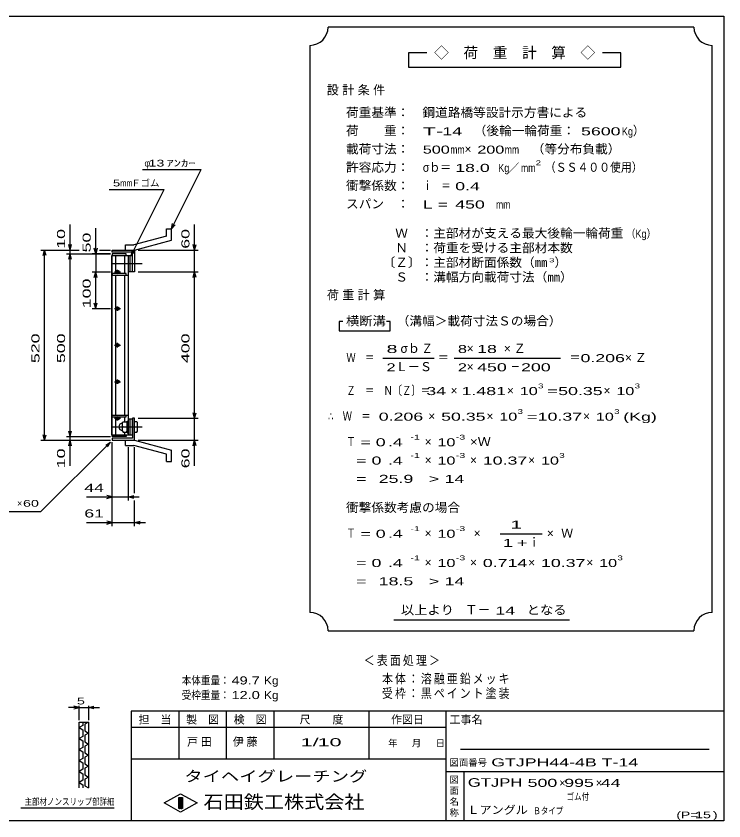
# Model space of a CAD drawing. Units: millimetres, scale not verified. Extents: x -1820 to 1736, y -1282 to 1048.
# Drawn here: x -199 to 1736, y -1152 to 1048 of the extents above; entities that cross this region are included whole.
import ezdxf
from ezdxf.enums import TextEntityAlignment as Align

# ---------------------------------------------------------------- set-up
doc = ezdxf.new("R2010")
doc.units = ezdxf.units.MM
doc.header["$LTSCALE"] = 10
doc.linetypes.add('CHAIN', pattern=[18.5, 12, -1.5, 3.5, -1.5])
for name, color, linetype, lineweight in [('0_2', 150, 'Continuous', 25), ('16', 3, 'Continuous', 25), ('19', 6, 'Continuous', 25), ('22', 4, 'Continuous', 25), ('24', 2, 'Continuous', 25), ('32', 4, 'Continuous', 25)]:
    doc.layers.add(name, color=color, linetype=linetype, lineweight=lineweight)
doc.styles.add('ベクトル', font='')
doc.styles.get('ベクトル').set_extended_font_data('ベクトル')

msp = doc.modelspace()

# ---------------------------------------------------------------- linework, layer by layer
at = {"layer": '0_2'}
for p, q in [((-1724, 1048.5), (1736, 1048.5)), ((1736, 1048.5), (1736, -1151.5)), ((1736, -851.5), (116, -851.5)), ((116, -851.5), (116, -1151.5)), ((246, -851.5), (246, -981.5)), ((376, -981.5), (376, -851.5)), ((506, -851.5), (506, -981.5)), ((766, -981.5), (766, -851.5)), ((976, -851.5), (976, -1151.5)), ((976, -896.5), (116, -896.5)), ((1696, -956.5), (1016, -956.5)), ((116, -981.5), (976, -981.5)), ((976, -1016.5), (1736, -1016.5)), ((1026, -1151.5), (1026, -1016.5)), ((206, -1102.5), (251, -1077.5)), ((251, -1077.5), (296, -1102.5)), ((246, -1087.5), (256, -1087.5)), ((246, -1117.5), (246, -1087.5)), ((246, -1087.5), (248, -1087.5)), ((248, -1087.5), (248, -1117.5)), ((250, -1117.5), (250, -1087.5)), ((250, -1087.5), (252, -1087.5)), ((252, -1087.5), (252, -1117.5)), ((254, -1117.5), (254, -1087.5)), ((254, -1087.5), (256, -1087.5)), ((256, -1087.5), (256, -1117.5)), ((256, -1087.5), (256, -1117.5)), ((251, -1127.5), (206, -1102.5)), ((256, -1117.5), (246, -1117.5)), ((248, -1117.5), (250, -1117.5)), ((296, -1102.5), (251, -1127.5)), ((252, -1117.5), (254, -1117.5)), ((1736, -1151.5), (-1724, -1151.5))]:
    msp.add_line(p, q, dxfattribs=at)
at = {"layer": '16'}
for p, q in [((102, 399), (64, 399)), ((64, 399), (64, 394.5)), ((102, 394.5), (102, 399)), ((63.3, -96.5), (63.3, 394.5)), ((63.3, 394.5), (64, 394.5)), ((64, 394.5), (102, 394.5)), ((64, -96.5), (64, 394.5)), ((64, 394.5), (108, 394.5)), ((73.5, 344.5), (73.5, 394.5)), ((98.5, 344.5), (98.5, 394.5)), ((108, -96.5), (108, 394.5)), ((108, 394.5), (113, 394.5)), ((113, 350.5), (113, 394.5)), ((113, 394.5), (119, 394.5)), ((119, 350.5), (119, 394.5)), ((76.5, 352), (80.5, 352)), ((78.5, 344.5), (78.5, 355)), ((64, 344.5), (64, 340)), ((102, 344.5), (64, 344.5)), ((64, 340), (108, 340)), ((70.5, 349), (86.5, 349)), ((73.5, -42), (73.5, 340)), ((76.5, 346), (80.5, 346)), ((98.5, -42), (98.5, 340)), ((102, 340), (102, 344.5)), ((108, 350.5), (113, 350.5)), ((113, 350.5), (119, 350.5)), ((70.5, 249), (86.5, 249)), ((76.5, 252), (80.5, 252)), ((76.5, 246), (80.5, 246)), ((78.5, 243), (78.5, 255)), ((78.5, 143), (78.5, 155)), ((70.5, 149), (86.5, 149)), ((76.5, 152), (80.5, 152)), ((76.5, 146), (80.5, 146)), ((70.5, 49), (86.5, 49)), ((76.5, 52), (80.5, 52)), ((76.5, 46), (80.5, 46)), ((78.5, 43), (78.5, 55)), ((64, -46.5), (64, -42)), ((64, -42), (108, -42)), ((102, -46.5), (102, -42)), ((64, -46.5), (102, -46.5)), ((70.5, -51), (86.5, -51)), ((73.5, -96.5), (73.5, -46.5)), ((76.5, -48), (80.5, -48)), ((76.5, -54), (80.5, -54)), ((78.5, -57), (78.5, -46.5)), ((94, -60.5), (92, -62.5)), ((92, -86.5), (92, -62.5)), ((94, -60.5), (103, -60.5)), ((98.5, -58.5), (98.5, -46.5)), ((105, -62.5), (103, -60.5)), ((105, -90.5), (105, -58.5)), ((105, -58.5), (108, -58.5)), ((108, -52.5), (113, -52.5)), ((108, -90.5), (108, -58.5)), ((113, -96.5), (113, -52.5)), ((113, -52.5), (119, -52.5)), ((119, -96.5), (119, -52.5)), ((94, -74.5), (92, -72.5)), ((94, -74.5), (92, -76.5)), ((92, -86.5), (94, -88.5)), ((94, -74.5), (105, -74.5)), ((103, -88.5), (105, -86.5)), ((63.3, -96.5), (64, -96.5)), ((64, -96.5), (102, -96.5)), ((64, -101), (64, -96.5)), ((64, -96.5), (108, -96.5)), ((102, -101), (64, -101)), ((94, -88.5), (103, -88.5)), ((98.5, -96.5), (98.5, -90.5)), ((102, -96.5), (102, -101)), ((105, -90.5), (108, -90.5)), ((108, -96.5), (113, -96.5)), ((113, -96.5), (119, -96.5))]:
    msp.add_line(p, q, dxfattribs=at)
at = {"layer": '16', "linetype": 'CHAIN'}
for p, q in [((65, 372.5), (146, 372.5)), ((65, -74.5), (146, -74.5))]:
    msp.add_line(p, q, dxfattribs=at)
at = {"layer": '16'}
for centre, radius, start, end in [((76.5, 349), 3, 90, 270), ((78.5, 349), 4, 46.6, 133.4), ((80.5, 349), 3, 270, 90), ((78.5, 349), 4, 226.6, 313.4), ((76.5, 249), 3, 90, 270), ((78.5, 249), 4, 46.6, 133.4), ((78.5, 249), 4, 226.6, 313.4), ((80.5, 249), 3, 270, 90), ((76.5, 149), 3, 90, 270), ((78.5, 149), 4, 46.6, 133.4), ((78.5, 149), 4, 226.6, 313.4), ((80.5, 149), 3, 270, 90), ((76.5, 49), 3, 90, 270), ((78.5, 49), 4, 46.6, 133.4), ((78.5, 49), 4, 226.6, 313.4), ((80.5, 49), 3, 270, 90), ((76.5, -51), 3, 90, 270), ((78.5, -51), 4, 46.6, 133.4), ((78.5, -51), 4, 226.6, 313.4), ((80.5, -51), 3, 270, 90), ((92, -74.5), 10, 90, 270)]:
    msp.add_arc(centre, radius, start, end, dxfattribs=at)
at = {"layer": '19'}
for p, q in [((212, 467), (226, 467)), ((212, 447), (212, 467)), ((226, 436), (226, 467)), ((212, 447), (123, 423)), ((100, 423), (123, 423)), ((100, 409), (100, 423)), ((125, 409), (226, 436)), ((64, 403), (64, 409)), ((64, 409), (124, 409)), ((119, 403), (64, 403)), ((100, 409), (125, 409)), ((119, 349), (119, 403)), ((124, 409), (125, 408)), ((125, 408), (125, 349)), ((125, 349), (119, 349)), ((125, -51), (119, -51)), ((119, -51), (119, -105)), ((125, -110), (125, -51)), ((131, -60.5), (125, -60.5)), ((133, -62.5), (131, -60.5)), ((133, -86.5), (133, -62.5)), ((125, -74.5), (131, -74.5)), ((133, -72.5), (131, -74.5)), ((131, -74.5), (133, -76.5)), ((131, -88.5), (133, -86.5)), ((64, -105), (64, -111)), ((119, -105), (64, -105)), ((124, -111), (125, -110)), ((125, -88.5), (131, -88.5)), ((64, -111), (124, -111)), ((100, -111), (125, -111)), ((100, -125), (100, -111)), ((100, -125), (123, -125)), ((212, -149), (123, -125)), ((125, -111), (226, -138)), ((212, -169), (212, -149)), ((226, -169), (226, -138)), ((212, -169), (226, -169))]:
    msp.add_line(p, q, dxfattribs=at)
at = {"layer": '22'}
for p, q in [((147, 629), (307, 629)), ((226, 467), (307, 629)), ((56, 574.5), (206, 574.5)), ((116, 394.5), (206, 574.5)), ((-51, 409), (-51, 479)), ((19, 399), (19, 469)), ((226, 467), (229, 481.6)), ((226, 467), (236, 478)), ((289, 409), (289, 479)), ((-51, 409), (-55, 424)), ((-51, 409), (-47, 424)), ((289, 409), (285, 424)), ((289, 409), (293, 424)), ((-131, 409), (-26, 409)), ((-125, 394), (-121, 409)), ((-117, 394), (-121, 409)), ((-121, -111), (-121, 409)), ((-61, 409), (-26, 409)), ((-61, 399), (59, 399)), ((-55, 384), (-51, 399)), ((-51, 399), (-51, 409)), ((-47, 384), (-51, 399)), ((-51, -101), (-51, 399)), ((59, 399), (9, 399)), ((19, 399), (15, 414)), ((23, 414), (19, 399)), ((19, 399), (19, 349)), ((29, 409), (59, 409)), ((29, 409), (59, 409)), ((116, 394.5), (119, 409.1)), ((116, 394.5), (126, 405.5)), ((135, 409), (299, 409)), ((289, 349), (289, 409)), ((9, 349), (59, 349)), ((15, 334), (19, 349)), ((23, 334), (19, 349)), ((19, 249), (19, 349)), ((135, 349), (299, 349)), ((285, 334), (289, 349)), ((293, 334), (289, 349)), ((289, -51), (289, 349)), ((19, 249), (15, 264)), ((19, 249), (23, 264)), ((9, 249), (59, 249)), ((289, -51), (285, -36)), ((289, -51), (293, -36)), ((135, -51), (299, -51)), ((289, -111), (289, -51)), ((-51, -101), (-55, -86)), ((-51, -101), (-47, -86)), ((-121, -111), (-125, -96)), ((-121, -111), (-117, -96)), ((-61, -101), (59, -101)), ((-51, -111), (-51, -101)), ((-131, -111), (59, -111)), ((-131, -306), (59, -116)), ((-61, -111), (59, -111)), ((-55, -126), (-51, -111)), ((-47, -126), (-51, -111)), ((-51, -181), (-51, -111)), ((46, -124), (59, -116)), ((51, -129), (59, -116)), ((64, -276), (64, -116)), ((64, -346), (64, -116)), ((108, -276), (108, -130)), ((125, -256), (125, -130)), ((135, -111), (299, -111)), ((285, -126), (289, -111)), ((293, -126), (289, -111)), ((289, -181), (289, -111)), ((64, -266), (49, -262)), ((108, -266), (123, -262)), ((-6, -266), (64, -266)), ((49, -270), (64, -266)), ((64, -266), (108, -266)), ((123, -270), (108, -266)), ((108, -266), (138, -266)), ((125, -346), (125, -276)), ((-331, -306), (-131, -306)), ((-6, -336), (64, -336)), ((64, -336), (49, -332)), ((49, -340), (64, -336)), ((64, -336), (125, -336)), ((125, -336), (140, -332)), ((140, -340), (125, -336)), ((125, -336), (155, -336))]:
    msp.add_line(p, q, dxfattribs=at)
at = {"layer": '24', "color": 4}
for p, q in [((1654, 1018.5), (654, 1018.5)), ((604, 968.5), (604, -581.5)), ((1704, -581.5), (1704, 968.5)), ((924, 948.5), (874, 948.5)), ((874, 948.5), (874, 908.5)), ((1454, 948.5), (1404, 948.5)), ((1454, 908.5), (1454, 948.5)), ((874, 908.5), (1454, 908.5)), ((694, 213.5), (684, 213.5)), ((684, 213.5), (684, 188.5)), ((824, 213.5), (814, 213.5)), ((824, 188.5), (824, 213.5)), ((684, 188.5), (824, 188.5)), ((804, 113.5), (944, 113.5)), ((999, 113.5), (1289, 113.5)), ((1124, -366.5), (1239, -366.5)), ((834, -601.5), (1314, -601.5)), ((654, -631.5), (1654, -631.5))]:
    msp.add_line(p, q, dxfattribs=at)
for centre, start, end in [((604, 1018.5), 270, 0), ((1704, 1018.5), 180, 270), ((604, -631.5), 0, 90), ((1704, -631.5), 90, 180)]:
    msp.add_arc(centre, 50, start, end, dxfattribs=at)
at = {"layer": '32'}
for p, q in [((-26, -841.5), (-56, -841.5)), ((-26, -841.5), (-41, -837.5)), ((-41, -845.5), (-26, -841.5)), ((-26, -876.5), (-26, -836.5)), ((-26, -841.5), (-1, -841.5)), ((-1, -836.5), (-1, -876.5)), ((-1, -841.5), (14, -837.5)), ((14, -845.5), (-1, -841.5)), ((-1, -841.5), (29, -841.5)), ((-26, -881.5), (-1, -881.5)), ((-26, -1061.5), (-26, -881.5)), ((-16, -890.5), (-26, -896.5)), ((-26, -896.5), (-16, -902.5)), ((-16, -881.5), (-16, -890.5)), ((-1, -881.5), (-11, -887.5)), ((-11, -887.5), (-11, -905.5)), ((-1, -881.5), (-1, -1061.5)), ((-16, -920.5), (-26, -926.5)), ((-16, -902.5), (-16, -920.5)), ((-11, -905.5), (-1, -911.5)), ((-1, -911.5), (-11, -917.5)), ((-11, -917.5), (-11, -935.5)), ((-26, -926.5), (-16, -932.5)), ((-16, -932.5), (-16, -950.5)), ((-11, -935.5), (-1, -941.5)), ((-1, -941.5), (-11, -947.5)), ((-16, -950.5), (-26, -956.5)), ((-26, -956.5), (-16, -962.5)), ((-16, -962.5), (-16, -980.5)), ((-11, -947.5), (-11, -965.5)), ((-11, -965.5), (-1, -971.5)), ((-16, -980.5), (-26, -986.5)), ((-26, -986.5), (-16, -992.5)), ((-1, -971.5), (-11, -977.5)), ((-11, -977.5), (-11, -995.5)), ((-16, -1010.5), (-26, -1016.5)), ((-16, -992.5), (-16, -1010.5)), ((-11, -995.5), (-1, -1001.5)), ((-1, -1001.5), (-11, -1007.5)), ((-11, -1007.5), (-11, -1025.5)), ((-26, -1016.5), (-16, -1022.5)), ((-16, -1022.5), (-16, -1040.5)), ((-11, -1025.5), (-1, -1031.5)), ((-1, -1031.5), (-11, -1037.5)), ((-16, -1040.5), (-26, -1046.5)), ((-26, -1046.5), (-16, -1052.5)), ((-16, -1052.5), (-16, -1061.5)), ((-11, -1037.5), (-11, -1055.5)), ((-11, -1055.5), (-1, -1061.5)), ((69, -1116.5), (-186, -1116.5))]:
    msp.add_line(p, q, dxfattribs=at)

# ---------------------------------------------------------------- texts
at = {"layer": '0_2', "style": 'ベクトル'}
for s, height, p in [('担\u3000当', 21.99, (136, -874.5)), ('製\u3000図', 21.99, (266, -874.5)), ('検\u3000図', 21.99, (396, -874.5)), ('尺\u3000\u3000度', 21.99, (576, -874.5)), ('作図日', 21.99, (826, -874.5)), ('工事名', 21.99, (986, -874.5)), ('年', 18.3, (818, -939)), ('月', 18.3, (883, -939)), ('日', 18.3, (948, -939)), ('図面番号', 18.33, (986, -992)), ('図', 18.3, (986, -1039)), ('面', 18.3, (986, -1069)), ('名', 18.3, (986, -1099)), ('称', 18.3, (986, -1129))]:
    msp.add_text(s, height=height, dxfattribs=at).set_placement(p, align=Align.MIDDLE_LEFT)
at = {"layer": '0_2', "color": 222, "style": 'ベクトル'}
for s, height, width, p in [('タイヘイグレーチング', 29.33, 1.25, (261, -1029.5)), ('石田鉄工株式会社', 36.66, 1.1, (313.5, -1099.5))]:
    msp.add_text(s, height=height, dxfattribs=dict(at, width=width)).set_placement(p, align=Align.MIDDLE_LEFT)
at = {"layer": '22', "color": 2, "style": 'ベクトル'}
for s, height, p in [('φ', 18.3, (152, 646.5)), ('Ｆゴム', 18.33, (116, 592)), ('×', 18.3, (-196, -283.5)), ('×', 22, (1286, -1047.5)), ('×', 22, (1386, -1047.5))]:
    msp.add_text(s, height=height, dxfattribs=at).set_placement(p, align=Align.MIDDLE_LEFT)
for s, height, width, p in [(' 13 ', 18.33, 1.6, (152, 646.5)), ('ｱﾝｶｰ', 18.33, 1.6, (212, 646.5)), ('5', 18.3, 1.45, (66, 592)), ('mm', 18.33, 0.75, (86, 592)), (' 44 ', 21.99, 1.65, (-26, -241)), (' 60 ', 18.33, 1.6, (-191, -283.5)), (' 61 ', 21.99, 1.65, (-26, -311)), ('本体重量：', 21.99, 0.85, (254, -767.5)), (' 49.7', 21.99, 1.35, (379, -767.5)), ('Kg', 21.99, 1.1, (479, -767.5)), ('受枠重量：', 21.99, 0.85, (254, -807.5)), (' 12.0', 21.99, 1.35, (379, -807.5)), ('Kg', 21.99, 1.1, (479, -807.5)), ('1/', 21.99, 2, (579, -936.5)), (' 10 ', 21.99, 2, (609, -936.5)), ('GTJPH44-4B T-14                   ', 21.99, 1.65, (1100, -991.5)), ('GTJPH', 23.46, 1.45, (1036, -1046.5)), (' 500 ', 21.99, 1.65, (1186, -1047.5)), (' 995 ', 21.99, 1.65, (1286, -1047.5)), (' 44 ', 21.99, 1.65, (1386, -1047.5)), ('ゴム付', 18.33, 0.8, (1306, -1085)), ('Ｌアングル', 21.99, 1.1, (1035, -1121.5)), ('Ｂタイプ', 18.33, 0.8, (1215, -1124)), ('(P=', 18.33, 1.55, (1606, -1135)), (' 15 ', 18.33, 1.6, (1646, -1135)), (')', 18.3, 1.6, (1706, -1135))]:
    msp.add_text(s, height=height, dxfattribs=dict(at, width=width)).set_placement(p, align=Align.MIDDLE_LEFT)
at = {"layer": '22', "color": 2, "style": 'ベクトル', "width": 1.65}
for s, p in [(' 10 ', (-76, 399)), (' 60 ', (264, 399)), (' 50 ', (-6, 389)), (' 100 ', (-6, 236.5)), (' 520 ', (-146, 86.5)), (' 500 ', (-76, 86.5)), (' 400 ', (264, 86.5)), (' 10 ', (-76, -201)), (' 60 ', (264, -201))]:
    msp.add_text(s, height=21.99, rotation=90, dxfattribs=at).set_placement(p, align=Align.MIDDLE_LEFT)
at = {"layer": '22', "color": 2, "attachment_point": 4, "style": 'ベクトル'}
for s, insert, char_height in [('\\T1.2;\\W0.85;＜表面処理＞', (751.5, -714), 25.66), ('\\T1.19;\\W0.85;本体：溶融亜鉛メッキ', (801.5, -764), 25.66), ('\\T1.19;\\W0.85;受枠：黒ペイント塗装', (801.5, -804), 25.66), ('\\T1.25;戸田\u3000', (268.5, -936.5), 21.99), ('\\T1.25;伊藤\u3000', (393.5, -936.5), 21.99)]:
    msp.add_mtext(s, dxfattribs=dict(at, insert=insert, char_height=char_height))
at = {"layer": '24', "style": 'ベクトル'}
for s, height, p in [('◇\u3000荷\u3000重\u3000計\u3000算\u3000◇', 29.33, (944, 948.5)), ('）', 24.2, (1487, 735)), ('×', 24.2, (1027, 685)), ('／', 22, (1146.5, 633.5)), ('）', 24.2, (1273, 375)), ('σｂ', 24.19, (852, 140)), ('×', 24.2, (1033, 140)), ('Ｌ－Ｓ', 24.19, (839, 90)), ('×', 24.2, (1033, 90)), ('×', 24.2, (989, 25)), ('×', 24.2, (1143, 25)), ('×', 24.2, (1407, 25)), ('×', 24.2, (928, -45)), ('×', 24.2, (1087, -45)), ('×', 24.2, (1351, -45)), ('×', 24.2, (918, -115)), ('×', 24.2, (918, -165)), ('×', 24.2, (1042, -165)), ('×', 24.2, (1201, -165)), ('×', 24.2, (918, -365)), ('×', 24.2, (1052, -365)), ('×', 24.2, (1252, -365)), ('Ｗ', 24.2, (1291, -365)), ('ｉ', 24.2, (1200.5, -390)), ('×', 24.2, (918, -445)), ('×', 24.2, (1042, -445)), ('×', 24.2, (1201, -445)), ('×', 24.2, (1360, -445)), ('Ｔ－', 25.66, (1028, -574))]:
    msp.add_text(s, height=height, dxfattribs=at).set_placement(p, align=Align.MIDDLE_LEFT)
for s, height, width, p in [('荷重基準：\u3000', 24.19, 1.05, (703, 785)), ('鋼道路橋等設計示方書による', 24.19, 1.05, (912, 785)), ('荷\u3000\u3000重：\u3000', 24.19, 1.05, (703, 735)), ('（後輪一輪荷重：', 24.19, 1.05, (1052, 735)), ('T-', 21.99, 2, (913, 733.5)), (' 14 ', 21.99, 1.65, (953, 733.5)), (' 5600', 21.99, 1.65, (1332, 733.5)), ('Kg', 21.99, 0.85, (1457, 733.5)), ('載荷寸法：\u3000', 24.19, 1.05, (703, 685)), ('500', 21.99, 1.5, (913, 683.5)), ('mm', 21.99, 0.8, (988, 683.5)), ('200', 21.99, 1.5, (1062, 683.5)), ('mm', 21.99, 0.8, (1137, 683.5)), ('\u3000（等分布負載）', 24.19, 1.05, (1176, 685)), ('許容応力：\u3000', 24.19, 1.05, (703, 635)), ('σｂ＝', 24.19, 0.9, (913, 635)), (' 18.0', 21.99, 1.65, (988, 633.5)), ('Kg', 21.99, 0.85, (1119, 633.5)), ('mm', 21.99, 0.8, (1181.5, 633.5)), ('2', 13.2, 1.5, (1221.5, 647.5)), ('（ＳＳ４００使用）', 24.19, 0.9, (1246.5, 635)), ('衝撃係数：\u3000', 24.19, 1.05, (703, 585)), ('ｉ\u3000＝', 24.19, 0.75, (913, 585)), (' 0.4', 21.99, 1.65, (988, 583.5)), ('スパン\u3000：\u3000', 24.19, 1.05, (703, 535)), ('L =', 21.99, 1.65, (913, 533.5)), (' 450 ', 21.99, 1.65, (988, 533.5)), ('mm', 21.99, 0.8, (1113, 533.5)), ('\u3000Ｗ\u3000：主部材が支える最大後輪一輪荷重', 24.19, 1.05, (803, 455)), ('（Kg）', 21.99, 0.85, (1468, 453.5)), ('\u3000Ｎ\u3000：荷重を受ける主部材本数', 24.19, 1.05, (803, 415)), ('〔Ｚ〕：主部材断面係数（㎜', 24.19, 1.05, (803, 375)), ('3', 11, 1.8, (1258, 381)), ('\u3000Ｓ\u3000：溝幅方向載荷寸法（㎜）', 24.19, 1.05, (803, 335)), ('横断溝', 24.19, 1.1, (703, 215)), ('\u3000（溝幅＞載荷寸法Ｓの場合）', 24.19, 1.05, (807, 215)), ('8', 22, 1.8, (814, 138.5)), ('Ｚ', 24.2, 0.9, (910, 140)), ('8', 22, 1.5, (1009, 138.5)), (' 18 ', 21.99, 1.65, (1048, 138.5)), ('Ｗ\u3000＝', 24.19, 0.75, (704, 115)), ('＝', 24.2, 0.9, (954, 115)), ('＝', 24.2, 0.9, (1314, 115)), ('0.206', 21.99, 1.65, (1344, 113.5)), ('2', 22, 1.5, (814, 88.5)), ('2', 22, 1.5, (1009, 88.5)), (' 450 ', 21.99, 1.65, (1048, 88.5)), ('－', 24.2, 0.75, (1153, 90)), (' 200 ', 21.99, 1.65, (1168, 88.5)), ('3', 13.2, 1.5, (1228, 37.5)), ('3', 13.2, 1.5, (1492, 37.5)), ('Ｚ\u3000＝\u3000Ｎ〔Ｚ〕＝', 24.19, 0.75, (704, 25)), (' 34 ', 21.99, 1.65, (909, 23.5)), ('1.481', 21.99, 1.65, (1019, 23.5)), ('10', 21.99, 1.5, (1178, 23.5)), ('=', 22, 1.7, (1253, 23.5)), ('50.35', 21.99, 1.65, (1283, 23.5)), ('10', 21.99, 1.5, (1442, 23.5)), ('∴\u3000Ｗ\u3000＝', 24.19, 0.75, (654, -45)), (' 0.206', 21.99, 1.65, (779, -46.5)), ('50.35', 21.99, 1.65, (963, -46.5)), ('10', 21.99, 1.5, (1122, -46.5)), ('3', 13.2, 1.5, (1172, -32.5)), ('=', 22, 1.7, (1197, -46.5)), ('10.37', 21.99, 1.65, (1227, -46.5)), ('10', 21.99, 1.5, (1386, -46.5)), ('3', 13.2, 1.5, (1436, -32.5)), ('(Kg)', 21.99, 1.65, (1461, -46.5)), ('Ｔ', 24.2, 0.75, (704, -115)), (' = 0', 21.99, 1.65, (729, -116.5)), (' .4 ', 21.99, 1.65, (804, -116.5)), ('-1', 13.2, 1.65, (879, -102.5)), ('10', 21.99, 1.5, (953, -116.5)), ('-3', 13.2, 1.65, (1003, -102.5)), ('×Ｗ', 24.19, 1.1, (1042, -115)), ('-1', 13.2, 1.65, (879, -152.5)), ('-3', 13.2, 1.65, (1003, -152.5)), ('3', 13.2, 1.5, (1286, -152.5)), ('  = 0', 21.99, 1.65, (704, -166.5)), (' .4 ', 21.99, 1.65, (804, -166.5)), ('10', 21.99, 1.5, (953, -166.5)), ('10.37', 21.99, 1.65, (1077, -166.5)), ('10', 21.99, 1.5, (1236, -166.5)), ('  =', 21.99, 1.65, (704, -216.5)), (' 25.9', 21.99, 1.65, (779, -216.5)), ('>', 22, 1.7, (929, -216.5)), (' 14 ', 21.99, 1.65, (959, -216.5)), ('衝撃係数考慮の場合', 24.19, 1.05, (703, -295)), ('-1', 13.2, 1.65, (879, -352.5)), ('-3', 13.2, 1.65, (1003, -352.5)), ('Ｔ', 24.2, 0.75, (704, -365)), (' = 0', 21.99, 1.65, (729, -366.5)), (' .4 ', 21.99, 1.65, (804, -366.5)), ('10', 21.99, 1.5, (953, -366.5)), ('  = 0', 21.99, 1.65, (704, -446.5)), (' .4 ', 21.99, 1.65, (804, -446.5)), ('-1', 13.2, 1.65, (879, -432.5)), ('10', 21.99, 1.5, (953, -446.5)), ('-3', 13.2, 1.65, (1003, -432.5)), ('0.714', 21.99, 1.65, (1077, -446.5)), ('10.37', 21.99, 1.65, (1236, -446.5)), ('10', 21.99, 1.5, (1395, -446.5)), ('3', 13.2, 1.5, (1445, -432.5)), ('  =', 21.99, 1.65, (704, -496.5)), (' 18.5', 21.99, 1.65, (779, -496.5)), ('>', 22, 1.7, (929, -496.5)), (' 14 ', 21.99, 1.65, (959, -496.5)), ('以上より\u3000', 24.19, 1.1, (853, -575)), (' 14 ', 21.99, 1.65, (1098, -576.5)), ('となる', 24.19, 1.1, (1197, -575))]:
    msp.add_text(s, height=height, dxfattribs=dict(at, width=width)).set_placement(p, align=Align.MIDDLE_LEFT)
at = {"layer": '24', "attachment_point": 4, "style": 'ベクトル'}
for s, insert, char_height in [('\\T1.28;設計条件', (650.5, 845), 24.19), ('\\T1.28;荷重計算', (650.5, 285), 24.19), ('\\T1.42;×Ｚ', (1134.5, 140), 24.19), ('\\T1.42;×Ｚ', (1465.5, 115), 24.19), ('\\T1.25;\\W2;\\~1\\~', (1131.5, -341.5), 21.99), ('\\T1.33;\\W1.75;1+', (1131.5, -391.5), 21.99)]:
    msp.add_mtext(s, dxfattribs=dict(at, insert=insert, char_height=char_height))
at = {"layer": '32', "color": 2, "style": 'ベクトル'}
for s, width, p in [(' 5 ', 1.6, (-43.5, -824)), ('主部材ノンスリップ部詳細', 0.8, (-176, -1099))]:
    msp.add_text(s, height=18.33, dxfattribs=dict(at, width=width)).set_placement(p, align=Align.MIDDLE_LEFT)

doc.saveas('drawing.dxf')
